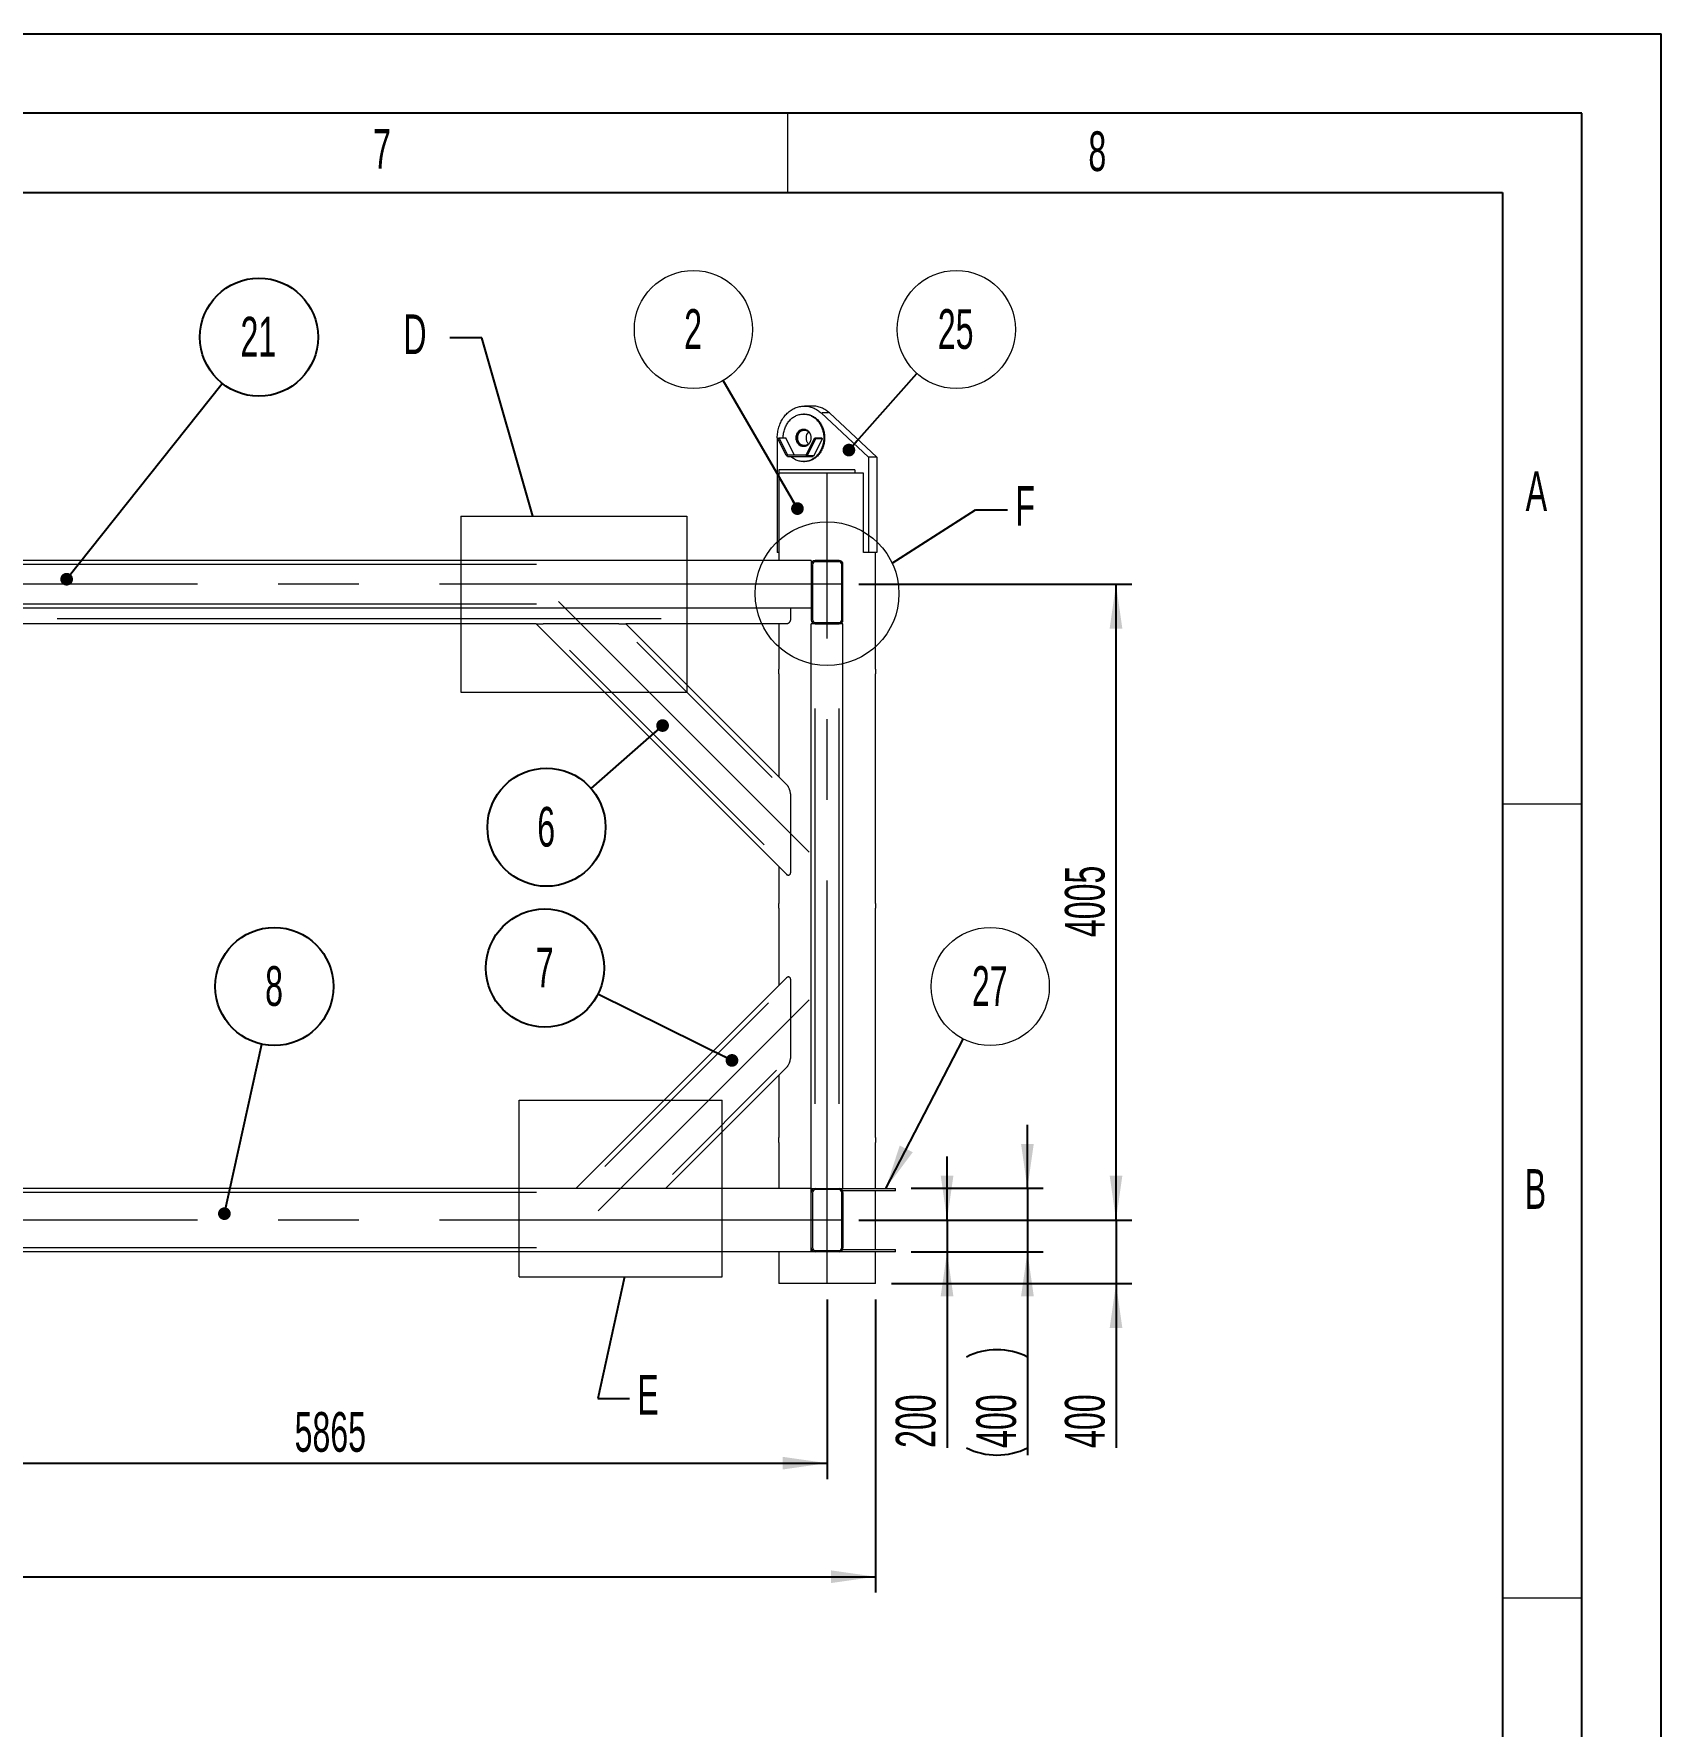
# Paper-space layout 'Sheet2' of a CAD drawing. Header units: millimetres. Extents: x 0 to 420, y 0 to 300.
# Drawn here: x 317.5 to 420, y 190.4 to 297 of the extents above; entities that cross this region are included whole.
import ezdxf

# ---------------------------------------------------------------- set-up
doc = ezdxf.new("R2010")
doc.units = ezdxf.units.MM
doc.linetypes.add('CENTERX2', pattern=[20.32, 12.7, -2.54, 2.54, -2.54])
doc.layers.add('BORDER', color=7, linetype='Continuous')
doc.layers.add('DIMS', color=7, linetype='Continuous')
doc.styles.add('SLDTEXTSTYLE0', font='TXT', dxfattribs={"width": 0.605})
doc.dimstyles.new('SLDDIMSTYLE0', dxfattribs={"dimtxt": 0.18, "dimasz": 0.8, "dimexe": 0, "dimexo": 0.0625, "dimgap": 0, "dimtad": 0, "dimtih": 1, "dimtoh": 1, "dimdec": 0, "dimrnd": 1e-09, "dimzin": 0, "dimdsep": 46, "dimtxsty": 'Standard', "dimblk1": 'DOT', "dimblk2": 'DOT', "dimsah": 1, "dimcen": 0.09, "dimadec": 0, "dimazin": 0, "dimtfac": 0.8, "dimtdec": 0, "dimtofl": 0, "dimtmove": 0, "dimatfit": 3, "dimldrblk": 'DOT', "dimfxl": 1, "dimfrac": 2, "dimtolj": 1, "dimtzin": 0, "dimarcsym": 0})
doc.dimstyles.new('SLDDIMSTYLE1', dxfattribs={"dimtxt": 0.18, "dimasz": 2.8, "dimexe": 0, "dimexo": 0.0625, "dimgap": 0, "dimtad": 0, "dimtih": 1, "dimtoh": 1, "dimdec": 0, "dimrnd": 1e-09, "dimzin": 0, "dimdsep": 46, "dimtxsty": 'Standard', "dimblk1": 'NONE', "dimblk2": 'NONE', "dimsah": 1, "dimcen": 0.09, "dimadec": 0, "dimazin": 0, "dimtfac": 2.8, "dimtdec": 0, "dimtofl": 0, "dimtmove": 0, "dimatfit": 3, "dimldrblk": 'NONE', "dimfxl": 1, "dimfrac": 2, "dimtolj": 1, "dimtzin": 0, "dimarcsym": 0})
doc.dimstyles.new('SLDDIMSTYLE2', dxfattribs={"dimtxt": 2.5, "dimasz": 2.8, "dimexe": 0, "dimexo": 0.0625, "dimtad": 1, "dimdec": 0, "dimlfac": 100, "dimrnd": 1e-09, "dimzin": 12, "dimdsep": 46, "dimtxsty": 'SLDTEXTSTYLE0', "dimsah": 1, "dimcen": 0.09, "dimadec": 0, "dimazin": 3, "dimtfac": 1, "dimtdec": 0, "dimtofl": 0, "dimtmove": 0, "dimatfit": 3, "dimfxl": 1, "dimfrac": 2, "dimtolj": 1, "dimtzin": 12, "dimarcsym": 0})
doc.dimstyles.new('SLDDIMSTYLE3', dxfattribs={"dimtxt": 2.5, "dimasz": 2.8, "dimexe": 0, "dimexo": 0.0625, "dimtad": 1, "dimdec": 0, "dimlfac": 100, "dimrnd": 1e-09, "dimzin": 12, "dimdsep": 46, "dimtxsty": 'SLDTEXTSTYLE0', "dimsah": 1, "dimcen": 0.09, "dimadec": 0, "dimazin": 3, "dimtfac": 1, "dimtdec": 0, "dimtmove": 0, "dimatfit": 0, "dimfxl": 1, "dimfrac": 2, "dimtolj": 1, "dimtzin": 12, "dimarcsym": 0})
doc.dimstyles.new('SLDDIMSTYLE4', dxfattribs={"dimtxt": 0.18, "dimasz": 2.8, "dimexe": 0, "dimexo": 0.0625, "dimgap": 0, "dimtad": 0, "dimtih": 1, "dimtoh": 1, "dimdec": 0, "dimrnd": 1e-09, "dimzin": 0, "dimdsep": 46, "dimtxsty": 'Standard', "dimsah": 1, "dimcen": 0.09, "dimadec": 0, "dimazin": 0, "dimtfac": 2.8, "dimtdec": 0, "dimtofl": 0, "dimtmove": 0, "dimatfit": 3, "dimfxl": 1, "dimfrac": 2, "dimtolj": 1, "dimtzin": 0, "dimarcsym": 0})

# ---------------------------------------------------------------- blocks, each defined once
blk = doc.blocks.new('_D_11')
at = {"layer": 'DIMS', "transparency": 16777216}
for p, q in [((308.82, 221.29), (308.82, 205.98)), ((367.47, 217.29), (367.47, 205.98)), ((308.82, 206.98), (367.47, 206.98))]:
    blk.add_line(p, q, dxfattribs=at)
for points in [[(308.82, 206.98), (311.62, 206.58), (311.62, 207.38)], [(367.47, 206.98), (364.67, 207.38), (364.67, 206.58)]]:
    blk.add_solid(points, dxfattribs=at)
at = {"layer": 'DIMS', "transparency": 16777216, "insert": (333.94, 210.2), "char_height": 2.5, "attachment_point": 1, "style": 'SLDTEXTSTYLE0'}
blk.add_mtext('5865', dxfattribs=at)
blk = doc.blocks.new('_D_12')
at = {"layer": 'DIMS', "transparency": 16777216}
for p, q in [((247.12, 217.29), (247.12, 198.83)), ((370.52, 217.29), (370.52, 198.83)), ((247.12, 199.83), (370.52, 199.83))]:
    blk.add_line(p, q, dxfattribs=at)
for centre, start, end in [((307.54, 201.75), 153.4349, 206.5651), ((309.42, 201.75), 333.4349, 26.5651)]:
    blk.add_arc(centre, 4.29, start, end, dxfattribs=at)
for points in [[(247.12, 199.83), (249.92, 199.43), (249.92, 200.23)], [(370.52, 199.83), (367.72, 200.23), (367.72, 199.43)]]:
    blk.add_solid(points, dxfattribs=at)
at = {"layer": 'DIMS', "transparency": 16777216, "insert": (303.71, 203.05), "char_height": 2.5, "attachment_point": 1, "style": 'SLDTEXTSTYLE0'}
blk.add_mtext('12340', dxfattribs=at)
blk = doc.blocks.new('_D_13')
at = {"layer": 'DIMS', "transparency": 16777216}
for p, q in [((385.67, 222.29), (385.67, 226.29)), ((369.47, 222.29), (386.67, 222.29)), ((385.67, 222.29), (385.67, 218.29)), ((371.52, 218.29), (386.67, 218.29)), ((385.67, 218.29), (385.67, 207.94))]:
    blk.add_line(p, q, dxfattribs=at)
for points in [[(385.67, 222.29), (386.07, 225.09), (385.27, 225.09)], [(385.67, 218.29), (385.27, 215.49), (386.07, 215.49)]]:
    blk.add_solid(points, dxfattribs=at)
at = {"layer": 'DIMS', "transparency": 16777216, "insert": (382.45, 207.94), "char_height": 2.5, "attachment_point": 1, "rotation": 90, "style": 'SLDTEXTSTYLE0'}
blk.add_mtext('400', dxfattribs=at)
blk = doc.blocks.new('_D_14')
at = {"layer": 'DIMS', "transparency": 16777216}
for p, q in [((369.47, 262.34), (386.67, 262.34)), ((385.67, 222.29), (385.67, 262.34)), ((369.47, 222.29), (386.67, 222.29))]:
    blk.add_line(p, q, dxfattribs=at)
for points in [[(385.67, 262.34), (385.27, 259.54), (386.07, 259.54)], [(385.67, 222.29), (386.07, 225.09), (385.27, 225.09)]]:
    blk.add_solid(points, dxfattribs=at)
at = {"layer": 'DIMS', "transparency": 16777216, "insert": (382.45, 240.11), "char_height": 2.5, "attachment_point": 1, "rotation": 90, "style": 'SLDTEXTSTYLE0'}
blk.add_mtext('4005', dxfattribs=at)
blk = doc.blocks.new('_D_17')
at = {"layer": 'DIMS', "transparency": 16777216}
for p, q in [((375.03, 222.29), (375.03, 226.29)), ((369.47, 222.29), (376.03, 222.29)), ((375.03, 222.29), (375.03, 220.29)), ((372.77, 220.29), (376.03, 220.29)), ((375.03, 220.29), (375.03, 207.94))]:
    blk.add_line(p, q, dxfattribs=at)
for points in [[(375.03, 222.29), (375.43, 225.09), (374.63, 225.09)], [(375.03, 220.29), (374.63, 217.49), (375.43, 217.49)]]:
    blk.add_solid(points, dxfattribs=at)
at = {"layer": 'DIMS', "transparency": 16777216, "insert": (371.8, 207.94), "char_height": 2.5, "attachment_point": 1, "rotation": 90, "style": 'SLDTEXTSTYLE0'}
blk.add_mtext('200', dxfattribs=at)
blk = doc.blocks.new('_D_18')
at = {"layer": 'DIMS', "transparency": 16777216}
for p, q in [((380.09, 224.29), (380.09, 228.29)), ((372.77, 224.29), (381.09, 224.29)), ((380.09, 224.29), (380.09, 220.29)), ((372.77, 220.29), (381.09, 220.29)), ((380.09, 220.29), (380.09, 207.49))]:
    blk.add_line(p, q, dxfattribs=at)
for centre, start, end in [((378.17, 209.83), 63.4349, 116.5651), ((378.17, 211.78), 243.4349, 296.5651)]:
    blk.add_arc(centre, 4.29, start, end, dxfattribs=at)
for points in [[(380.09, 224.29), (380.49, 227.09), (379.69, 227.09)], [(380.09, 220.29), (379.69, 217.49), (380.49, 217.49)]]:
    blk.add_solid(points, dxfattribs=at)
at = {"layer": 'DIMS', "transparency": 16777216, "insert": (376.87, 207.94), "char_height": 2.5, "attachment_point": 1, "rotation": 90, "style": 'SLDTEXTSTYLE0'}
blk.add_mtext('400', dxfattribs=at)
blk = doc.blocks.new('SW_NOTE_0_199')
at = {"layer": 'DIMS', "color": 0}
blk.add_circle((-2.8, -2.45), 3.72, dxfattribs=at)
at = {"layer": 'DIMS', "color": 0, "insert": (-2.82, -1.17), "char_height": 2.5, "attachment_point": 2, "style": 'SLDTEXTSTYLE0'}
blk.add_mtext('6', dxfattribs=at)
blk = doc.blocks.new('_Dot')
at = {"color": 0, "linetype": 'ByBlock', "lineweight": -2}
blk.add_line((-0.5, 0), (-1, 0), dxfattribs=at)
at = {"color": 0, "linetype": 'ByBlock', "const_width": 0.5}
blk.add_lwpolyline([(-0.25, 0, 1), (0.25, 0, 1)], format="xyb", close=True, dxfattribs=at)
blk = doc.blocks.new('SW_NOTE_0_200')
at = {"layer": 'DIMS', "color": 0}
blk.add_circle((0.8, 3.64), 3.72, dxfattribs=at)
at = {"layer": 'DIMS', "color": 0, "insert": (0.78, 4.92), "char_height": 2.5, "attachment_point": 2, "style": 'SLDTEXTSTYLE0'}
blk.add_mtext('8', dxfattribs=at)
blk = doc.blocks.new('SW_NOTE_0_201')
at = {"layer": 'DIMS', "color": 0}
blk.add_circle((2.32, 2.92), 3.72, dxfattribs=at)
at = {"layer": 'DIMS', "color": 0, "insert": (2.28, 4.2), "char_height": 2.5, "attachment_point": 2, "style": 'SLDTEXTSTYLE0'}
blk.add_mtext('21', dxfattribs=at)
blk = doc.blocks.new('SW_NOTE_0_203')
at = {"layer": 'DIMS', "color": 0}
blk.add_circle((-3.34, 1.65), 3.72, dxfattribs=at)
at = {"layer": 'DIMS', "color": 0, "insert": (-3.36, 2.93), "char_height": 2.5, "attachment_point": 2, "style": 'SLDTEXTSTYLE0'}
blk.add_mtext('7', dxfattribs=at)
blk = doc.blocks.new('SW_NOTE_0_206')
at = {"color": 0, "linetype": 'Continuous', "lineweight": 0}
blk.add_circle((-1.87, 3.22), 3.72, dxfattribs=at)
at = {"color": 0, "linetype": 'Continuous', "lineweight": 0, "insert": (-1.89, 4.5), "char_height": 2.5, "attachment_point": 2, "style": 'SLDTEXTSTYLE0'}
blk.add_mtext('2', dxfattribs=at)
blk = doc.blocks.new('SW_NOTE_0_207')
at = {"color": 0, "linetype": 'Continuous', "lineweight": 0}
blk.add_circle((1.71, 3.31), 3.72, dxfattribs=at)
at = {"color": 0, "linetype": 'Continuous', "lineweight": 0, "insert": (1.68, 4.59), "char_height": 2.5, "attachment_point": 2, "style": 'SLDTEXTSTYLE0'}
blk.add_mtext('27', dxfattribs=at)
blk = doc.blocks.new('SW_NOTE_0_208')
at = {"color": 0, "linetype": 'Continuous', "lineweight": 0}
blk.add_circle((2.48, 2.78), 3.72, dxfattribs=at)
at = {"color": 0, "linetype": 'Continuous', "lineweight": 0, "insert": (2.44, 4.06), "char_height": 2.5, "attachment_point": 2, "style": 'SLDTEXTSTYLE0'}
blk.add_mtext('25', dxfattribs=at)
blk = doc.blocks.new('_None')

psp = doc.layouts.new('Sheet2')

# ---------------------------------------------------------------- linework, layer by layer
at = {"color": 7, "linetype": 'Continuous', "lineweight": 18}
for p, q in [((366.0419354, 273.0564276), (365.9895175, 273.0564276)), ((366.5661138, 273.5564276), (366.0419354, 273.5564276)), ((370.0870756, 270.336333), (367.101591, 273.1222245)), ((367.5588102, 273.1222245), (367.1685502, 273.1222245)), ((367.6257694, 273.1222245), (370.611254, 270.336333)), ((364.3387185, 271.5564276), (364.3387185, 264.336333)), ((364.3742037, 271.5064276), (364.4479552, 271.5564276)), ((364.9002974, 270.4364276), (364.3742037, 271.5064276)), ((364.9740489, 270.4864276), (364.4479552, 271.5564276)), ((364.4479552, 271.5564276), (364.8672979, 271.5564276)), ((365.3933916, 270.4864276), (364.8672979, 271.5564276)), ((366.1663007, 270.4864276), (366.6923944, 271.5564276)), ((366.2400522, 270.4364276), (366.7661459, 271.5064276)), ((366.6593949, 270.4364276), (367.1854886, 271.5064276)), ((366.6923944, 271.5564276), (366.7661459, 271.5064276)), ((366.6923944, 271.5564276), (367.1117372, 271.5564276)), ((366.7661459, 271.5064276), (367.1854886, 271.5064276)), ((367.1117372, 271.5564276), (367.1854886, 271.5064276)), ((364.9740489, 270.4864276), (364.9002974, 270.4364276)), ((364.9002974, 270.4364276), (364.9740489, 270.4364276)), ((364.9740489, 270.3864276), (364.9740489, 270.4864276)), ((364.9740489, 270.4864276), (366.1663007, 270.4864276)), ((364.9740489, 270.3864276), (366.1663007, 270.3864276)), ((365.9895175, 270.0564276), (366.0419354, 270.0564276)), ((366.2400522, 270.4364276), (366.1663007, 270.4864276)), ((366.1663007, 270.4864276), (366.1663007, 270.3864276)), ((366.1663007, 270.3864276), (366.5856435, 270.3864276)), ((366.2400522, 270.4364276), (366.6593949, 270.4364276)), ((366.5856435, 270.4364276), (366.5856435, 270.3864276)), ((370.0870756, 270.336333), (370.0870756, 264.336333)), ((370.611254, 270.336333), (370.0870756, 270.336333)), ((370.611254, 270.336333), (370.611254, 264.336333)), ((364.4249862, 269.536333), (364.4249862, 269.336333)), ((369.231396, 269.536333), (364.4249862, 269.536333)), ((364.4249862, 269.336333), (364.4249862, 263.836333)), ((369.7751631, 269.336333), (364.4249862, 269.336333)), ((369.231396, 269.336333), (364.4249862, 269.336333)), ((369.231396, 269.536333), (369.231396, 269.336333)), ((369.7751631, 264.336333), (369.7751631, 269.336333)), ((344.401189, 266.6299349), (344.401189, 255.5427268)), ((344.401189, 266.6299349), (358.6444712, 266.6299349)), ((358.6444712, 266.6299349), (358.6444712, 255.5427268)), ((364.4249862, 264.336333), (364.3387185, 264.336333)), ((370.0870756, 264.336333), (369.7751631, 264.336333)), ((370.611254, 264.336333), (370.0870756, 264.336333)), ((370.5249862, 256.9858565), (370.5249862, 264.336333)), ((366.4749862, 263.8363308), (251.1749862, 263.8363308)), ((364.9293822, 263.836333), (252.7205903, 263.836333)), ((349.1799862, 263.5863308), (268.4699862, 263.5863308)), ((366.4749862, 263.8363308), (366.4749862, 263.5863308)), ((366.4749862, 263.586333), (366.4749862, 260.086333)), ((366.4749862, 263.5863308), (366.4749862, 261.0863308)), ((366.5549862, 263.556333), (366.5549862, 260.116333)), ((368.2249862, 263.836333), (366.7249862, 263.836333)), ((368.1949862, 263.756333), (366.7549862, 263.756333)), ((368.3949862, 260.116333), (368.3949862, 263.556333)), ((368.4749862, 260.086333), (368.4749862, 263.586333)), ((349.1799862, 261.0863308), (268.4699862, 261.0863308)), ((366.4749862, 260.8363308), (310.8249862, 260.8363308)), ((357.0201778, 260.156333), (318.9770789, 260.156333)), ((365.1722704, 260.8363308), (365.1722704, 260.156333)), ((349.1465591, 259.836333), (310.8249862, 259.836333)), ((349.1465591, 259.836333), (364.9293822, 244.0535099)), ((349.1465591, 259.836333), (349.5991075, 259.836333)), ((354.350865, 259.836333), (349.5991075, 259.836333)), ((354.350865, 259.836333), (354.8034134, 259.836333)), ((364.9293822, 259.836333), (354.8034134, 259.836333)), ((354.8034134, 259.836333), (364.9293822, 249.7103642)), ((364.4249862, 259.836333), (364.4249862, 256.9858516)), ((366.4749862, 224.286333), (366.4749862, 259.836333)), ((366.7249862, 259.836333), (366.4749862, 259.836333)), ((366.7249862, 259.836333), (368.2249862, 259.836333)), ((366.7549862, 259.916333), (368.1949862, 259.916333)), ((368.4749862, 259.836333), (368.2249862, 259.836333)), ((368.4749862, 224.286333), (368.4749862, 259.836333)), ((351.2508908, 258.1845496), (363.5204871, 245.9149533)), ((355.4986484, 258.6885496), (364.0244871, 250.1627109)), ((364.4249862, 256.6864411), (364.4249862, 250.2147601)), ((370.5249862, 242.2358565), (370.5249862, 256.686333)), ((344.401189, 255.5427268), (358.6444712, 255.5427268)), ((366.7249862, 229.618833), (366.7249862, 254.503833)), ((368.2249862, 229.618833), (368.2249862, 254.503833)), ((365.1722704, 249.0149275), (365.1722704, 244.26317)), ((364.4249862, 244.5579058), (364.4249862, 242.2358516)), ((364.4249862, 241.9364411), (364.4249862, 237.0647601)), ((370.5249862, 227.4858565), (370.5249862, 241.936333)), ((351.6465591, 224.286333), (364.9293822, 237.569156)), ((365.1722704, 237.359496), (365.1722704, 232.6077384)), ((353.4857258, 225.6729513), (363.7856521, 235.9728776)), ((357.3034134, 224.286333), (364.9293822, 231.9123018)), ((357.7334834, 225.1689513), (364.2896521, 231.7251201)), ((364.4249862, 231.4079058), (364.4249862, 227.4858516)), ((348.0853793, 218.7248598), (348.0853793, 229.8478062)), ((348.0853793, 229.8478062), (360.8645932, 229.8478062)), ((360.8645932, 218.7248598), (360.8645932, 229.8478062)), ((364.4249862, 227.1864411), (364.4249862, 224.286333)), ((370.5249862, 224.286333), (370.5249862, 227.186333)), ((349.1799862, 224.036333), (268.4699862, 224.036333)), ((366.4749862, 224.286333), (310.8249862, 224.286333)), ((366.4749862, 224.286333), (366.7249862, 224.286333)), ((366.4749862, 224.036333), (366.4749862, 224.286333)), ((366.4917482, 224.126333), (366.4749862, 224.126333)), ((366.4749862, 220.536333), (366.4749862, 224.036333)), ((366.5549862, 224.006333), (366.5549862, 220.566333)), ((366.7249862, 224.286333), (368.2249862, 224.286333)), ((368.1949862, 224.206333), (366.7549862, 224.206333)), ((368.2249862, 224.286333), (368.4749862, 224.286333)), ((368.3949862, 220.566333), (368.3949862, 224.006333)), ((371.7749862, 224.126333), (368.4582243, 224.126333)), ((368.4749862, 224.286333), (371.7749862, 224.286333)), ((368.4749862, 224.036333), (368.4749862, 220.536333)), ((370.5249862, 220.446333), (370.5249862, 224.126333)), ((371.7749862, 224.126333), (371.7749862, 224.286333)), ((366.4749862, 220.286333), (251.1749862, 220.286333)), ((349.1799862, 220.536333), (268.4699862, 220.536333)), ((364.4249862, 220.286333), (364.4249862, 218.286333)), ((366.4749862, 220.286333), (366.4749862, 220.536333)), ((366.4749862, 220.446333), (366.4917482, 220.446333)), ((366.7249862, 220.286333), (366.4749862, 220.286333)), ((368.2249862, 220.286333), (366.7249862, 220.286333)), ((366.7549862, 220.366333), (368.1949862, 220.366333)), ((371.7749862, 220.286333), (368.2249862, 220.286333)), ((368.4582243, 220.446333), (371.7749862, 220.446333)), ((370.5249862, 218.286333), (370.5249862, 220.286333)), ((371.7749862, 220.286333), (371.7749862, 220.446333)), ((348.0853793, 218.7248598), (360.8645932, 218.7248598)), ((370.5249862, 218.286333), (364.4249862, 218.286333))]:
    psp.add_line(p, q, dxfattribs=at)
at = {"color": 7, "linetype": 'CENTERX2', "lineweight": 18, "ltscale": 2}
for p, q in [((368.4749862, 262.3363308), (249.1749862, 262.3363308)), ((350.5607727, 261.2505465), (366.3435957, 245.4677235))]:
    psp.add_line(p, q, dxfattribs=at)
at = {"color": 7, "linetype": 'Continuous', "lineweight": 18, "flags": 128}
for points in [[(364.3387185, 271.5564276), (364.3402425, 271.6410168), (364.344812, 271.7254546), (364.3524187, 271.8095898), (364.363049, 271.8932721), (364.3766839, 271.9763514), (364.393299, 272.0586793), (364.4128645, 272.1401084), (364.4353455, 272.2204928), (364.4607017, 272.2996888), (364.4888877, 272.3775547), (364.5198531, 272.453951), (364.5535425, 272.5287412), (364.5898955, 272.6017912), (364.6288472, 272.6729704), (364.6703277, 272.7421514), (364.714263, 272.8092104), (364.7605742, 272.8740274), (364.8091787, 272.9364863), (364.8599893, 272.9964755), (364.9129152, 273.0538875), (364.9678616, 273.1086196), (365.0247302, 273.1605738), (365.0834192, 273.2096573), (365.1438237, 273.255782), (365.2058354, 273.2988655), (365.2693434, 273.3388307), (365.3342341, 273.3756061), (365.4003913, 273.4091258), (365.4676966, 273.4393298), (365.5360296, 273.4661642), (365.605268, 273.4895808), (365.6752879, 273.5095378), (365.7459639, 273.5259994), (365.8171696, 273.5389363), (365.8887776, 273.5483251), (365.9606596, 273.5541492), (366.0326871, 273.5563981), (366.1047312, 273.5550678), (366.1766629, 273.5501607), (366.2483534, 273.5416855), (366.3196746, 273.5296575), (366.3904987, 273.5140981), (366.460699, 273.4950351), (366.5301499, 273.4725028), (366.598727, 273.4465414), (366.6663077, 273.4171974), (366.732771, 273.3845233), (366.7979979, 273.3485776), (366.8618718, 273.3094246), (366.9242783, 273.2671344), (366.9851057, 273.2217826), (367.0442452, 273.1734505), (367.101591, 273.1222245)], [(364.7121049, 271.5564276), (364.7135966, 271.6288977), (364.7180683, 271.7011985), (364.7255095, 271.7731612), (364.7359029, 271.8446177), (364.7492241, 271.9154011), (364.7654422, 271.9853461), (364.7845191, 272.0542894), (364.8064103, 272.1220699), (364.8310647, 272.1885293), (364.8584248, 272.2535124), (364.8884266, 272.3168674), (364.921, 272.3784464), (364.956069, 272.4381055), (364.9935516, 272.4957054), (365.0333604, 272.5511116), (365.0754024, 272.6041947), (365.1195792, 272.6548306), (365.1657879, 272.7029012), (365.2139205, 272.7482941), (365.2638644, 272.7909034), (365.3155032, 272.8306295), (365.3687162, 272.8673797), (365.423379, 272.901068), (365.4793642, 272.9316159), (365.5365408, 272.958952), (365.5947753, 272.9830124), (365.6539318, 273.0037409), (365.7138721, 273.0210892), (365.7744561, 273.0350167), (365.8355425, 273.0454909), (365.8969884, 273.0524873), (365.9586505, 273.0559896), (366.0203846, 273.0559896), (366.0820467, 273.0524873), (366.1434926, 273.0454909), (366.204579, 273.0350167), (366.265163, 273.0210892), (366.3251033, 273.0037409), (366.3842598, 272.9830124), (366.4424943, 272.958952), (366.4996709, 272.9316159), (366.555656, 272.901068), (366.6103189, 272.8673797), (366.6635319, 272.8306295), (366.7151707, 272.7909034), (366.7651146, 272.7482941), (366.8132472, 272.7029012), (366.8594558, 272.6548306), (366.9036327, 272.6041947), (366.9456747, 272.5511116), (366.9854835, 272.4957054), (367.0229661, 272.4381055), (367.0580351, 272.3784464), (367.0906085, 272.3168674), (367.1206103, 272.2535124), (367.1479704, 272.1885293), (367.1726248, 272.1220699), (367.194516, 272.0542894), (367.2135929, 271.9853461), (367.2298109, 271.9154011), (367.2431322, 271.8446177), (367.2535256, 271.7731612), (367.2609668, 271.7011985), (367.2654385, 271.6288977), (367.2669302, 271.5564276), (367.2654385, 271.4839575), (367.2609668, 271.4116567), (367.2535256, 271.339694), (367.2431322, 271.2682375), (367.2298109, 271.1974541), (367.2135929, 271.1275091), (367.194516, 271.0585658), (367.1726248, 270.9907854), (367.1479704, 270.924326), (367.1206103, 270.8593429), (367.0906085, 270.7959878), (367.0580351, 270.7344089), (367.0229661, 270.6747497), (366.9854835, 270.6171498), (366.9456747, 270.5617436), (366.9036327, 270.5086606), (366.8594558, 270.4580246), (366.8132472, 270.409954), (366.7651146, 270.3645611), (366.7151707, 270.3219518), (366.6635319, 270.2822257), (366.6103189, 270.2454756), (366.555656, 270.2117872), (366.4996709, 270.1812393), (366.4424943, 270.1539033), (366.3842598, 270.1298428), (366.3251033, 270.1091143), (366.265163, 270.091766), (366.204579, 270.0778385), (366.1434926, 270.0673643), (366.0820467, 270.0603679), (366.0203846, 270.0568656), (365.9586505, 270.0568656), (365.8969884, 270.0603679), (365.8355425, 270.0673643), (365.7744561, 270.0778385), (365.7138721, 270.091766), (365.6539318, 270.1091143), (365.5947753, 270.1298428), (365.5365408, 270.1539033), (365.4793642, 270.1812393), (365.423379, 270.2117872), (365.3687162, 270.2454756), (365.3155032, 270.2822257), (365.2638644, 270.3219518), (365.2139205, 270.3645611), (365.1901389, 270.3864276)], [(366.0419354, 273.0564276), (366.0728025, 273.0559896), (366.1344645, 273.0524873), (366.1959105, 273.0454909), (366.2569968, 273.0350167), (366.3175809, 273.0210892), (366.3775211, 273.0037409), (366.4366776, 272.9830124), (366.4949122, 272.958952), (366.5520888, 272.9316159), (366.6080739, 272.901068), (366.6627368, 272.8673797), (366.7159497, 272.8306295), (366.7675885, 272.7909034), (366.8175325, 272.7482941), (366.865665, 272.7029012), (366.9118737, 272.6548306), (366.9560506, 272.6041947), (366.9980925, 272.5511116), (367.0379013, 272.4957054), (367.075384, 272.4381055), (367.110453, 272.3784464), (367.1430264, 272.3168674), (367.1730281, 272.2535124), (367.2003882, 272.1885293), (367.2250426, 272.1220699), (367.2469339, 272.0542894), (367.2660108, 271.9853461), (367.2822288, 271.9154011), (367.29555, 271.8446177), (367.3059434, 271.7731612), (367.3133846, 271.7011985), (367.3178563, 271.6288977), (367.3193481, 271.5564276), (367.3178563, 271.4839575), (367.3133846, 271.4116567), (367.3059434, 271.339694), (367.29555, 271.2682375), (367.2822288, 271.1974541), (367.2660108, 271.1275091), (367.2469339, 271.0585658), (367.2250426, 270.9907854), (367.2003882, 270.924326), (367.1730281, 270.8593429), (367.1430264, 270.7959878), (367.110453, 270.7344089), (367.075384, 270.6747497), (367.0379013, 270.6171498), (366.9980925, 270.5617436), (366.9560506, 270.5086606), (366.9118737, 270.4580246), (366.865665, 270.409954), (366.8175325, 270.3645611), (366.7675885, 270.3219518), (366.7159497, 270.2822257), (366.6627368, 270.2454756), (366.6080739, 270.2117872), (366.5520888, 270.1812393), (366.4949122, 270.1539033), (366.4366776, 270.1298428), (366.3775211, 270.1091143), (366.3175809, 270.091766), (366.2569968, 270.0778385), (366.1959105, 270.0673643), (366.1344645, 270.0603679), (366.0728025, 270.0568656), (366.0419354, 270.0564276)], [(367.6257694, 273.1222245), (367.5684237, 273.1734505), (367.5092842, 273.2217826), (367.4484568, 273.2671344), (367.3860503, 273.3094246), (367.3221764, 273.3485776), (367.2569494, 273.3845233), (367.1904861, 273.4171974), (367.1229054, 273.4465414), (367.0543283, 273.4725028), (366.9848774, 273.4950351), (366.9146771, 273.5140981), (366.843853, 273.5296575), (366.7725319, 273.5416855), (366.7008413, 273.5501607), (366.6289096, 273.5550678), (366.5661138, 273.5564276)], [(365.5211329, 271.5564276), (365.5226517, 271.6006842), (365.5271983, 271.6446538), (365.5347433, 271.6880512), (365.5452376, 271.730595), (365.5586133, 271.7720093), (365.5747835, 271.8120254), (365.5936435, 271.8503838), (365.6150708, 271.8868359), (365.6389266, 271.9211451), (365.6650561, 271.953089), (365.6932898, 271.9824603), (365.7234447, 272.0090687), (365.7553252, 272.0327416), (365.7887245, 272.0533254), (365.8234261, 272.0706866), (365.8592048, 272.0847126), (365.8958286, 272.0953125), (365.93306, 272.1024175), (365.9706576, 272.1059816), (366.0083775, 272.1059816), (366.0459751, 272.1024175), (366.0832065, 272.0953125), (366.1198303, 272.0847126), (366.155609, 272.0706866), (366.1903106, 272.0533254), (366.2237099, 272.0327416), (366.2555904, 272.0090687), (366.2857453, 271.9824603), (366.313979, 271.953089), (366.3401085, 271.9211451), (366.3639643, 271.8868359), (366.3853916, 271.8503838), (366.4042516, 271.8120254), (366.4204218, 271.7720093), (366.4337975, 271.730595), (366.4442918, 271.6880512), (366.4518367, 271.6446538), (366.4563834, 271.6006842), (366.4579022, 271.5564276), (366.4563834, 271.512171), (366.4518367, 271.4682014), (366.4442918, 271.424804), (366.4337975, 271.3822602), (366.4204218, 271.340846), (366.4042516, 271.3008299), (366.3853916, 271.2624714), (366.3639643, 271.2260194), (366.3401085, 271.1917102), (366.313979, 271.1597663), (366.2857453, 271.1303949), (366.2555904, 271.1037865), (366.2237099, 271.0801136), (366.1903106, 271.0595299), (366.155609, 271.0421687), (366.1198303, 271.0281427), (366.0832065, 271.0175428), (366.0459751, 271.0104377), (366.0083775, 271.0068737), (365.9706576, 271.0068737), (365.93306, 271.0104377), (365.8958286, 271.0175428), (365.8592048, 271.0281427), (365.8234261, 271.0421687), (365.7887245, 271.0595299), (365.7553252, 271.0801136), (365.7234447, 271.1037865), (365.6932898, 271.1303949), (365.6650561, 271.1597663), (365.6389266, 271.1917102), (365.6150708, 271.2260194), (365.5936435, 271.2624714), (365.5747835, 271.3008299), (365.5586133, 271.340846), (365.5452376, 271.3822602), (365.5347433, 271.424804), (365.5271983, 271.4682014), (365.5226517, 271.512171), (365.5211329, 271.5564276)], [(365.5735507, 271.5564276), (365.5750696, 271.6006842), (365.5796162, 271.6446538), (365.5871611, 271.6880512), (365.5976555, 271.730595), (365.6110311, 271.7720093), (365.6272014, 271.8120254), (365.6460613, 271.8503838), (365.6674887, 271.8868359), (365.6913444, 271.9211451), (365.7174739, 271.953089), (365.7457077, 271.9824603), (365.7758626, 272.0090687), (365.8077431, 272.0327416), (365.8411424, 272.0533254), (365.8758439, 272.0706866), (365.9116226, 272.0847126), (365.9482464, 272.0953125), (365.9854779, 272.1024175), (366.0157265, 272.1055659)], [(365.6246472, 271.5564276), (365.6261505, 271.5979825), (365.6306496, 271.639238), (365.6381119, 271.6798969), (365.6484838, 271.7196661), (365.6616905, 271.7582592), (365.6776369, 271.7953981), (365.6962081, 271.8308153), (365.7172703, 271.8642554), (365.7406717, 271.8954777), (365.7662437, 271.924257), (365.793802, 271.9503862), (365.8231482, 271.9736769), (365.8540707, 271.9939613), (365.8863468, 272.0110932), (365.9197439, 272.0249493), (365.9540214, 272.0354297), (365.9889324, 272.0424588), (366.0242252, 272.0459861), (366.0596456, 272.0459861), (366.0949384, 272.0424588), (366.1298493, 272.0354297), (366.1641269, 272.0249493), (366.197524, 272.0110932), (366.2298001, 271.9939613), (366.2607226, 271.9736769), (366.2900688, 271.9503862), (366.3176271, 271.924257), (366.3431991, 271.8954777), (366.3666005, 271.8642554), (366.3876626, 271.8308153), (366.4062338, 271.7953981), (366.4221802, 271.7582592), (366.435387, 271.7196661), (366.4434049, 271.6900631)], [(366.0157265, 271.0072893), (365.9854779, 271.0104377), (365.9482464, 271.0175428), (365.9116226, 271.0281427), (365.8758439, 271.0421687), (365.8411424, 271.0595299), (365.8077431, 271.0801136), (365.7758626, 271.1037865), (365.7457077, 271.1303949), (365.7174739, 271.1597663), (365.6913444, 271.1917102), (365.6674887, 271.2260194), (365.6460613, 271.2624714), (365.6272014, 271.3008299), (365.6110311, 271.340846), (365.5976555, 271.3822602), (365.5871611, 271.424804), (365.5796162, 271.4682014), (365.5750696, 271.512171), (365.5735507, 271.5564276)], [(366.4464396, 271.4360702), (366.4457589, 271.4329584), (366.435387, 271.3931891), (366.4221802, 271.354596), (366.4062338, 271.3174571), (366.3876626, 271.28204), (366.3666005, 271.2485998), (366.3431991, 271.2173776), (366.3176271, 271.1885982), (366.2900688, 271.162469), (366.2607226, 271.1391783), (366.2298001, 271.1188939), (366.197524, 271.101762), (366.1641269, 271.0879059), (366.1298493, 271.0774256), (366.0949384, 271.0703964), (366.0596456, 271.0668691), (366.0242252, 271.0668691), (365.9889324, 271.0703964), (365.9540214, 271.0774256), (365.9197439, 271.0879059), (365.8863468, 271.101762), (365.8540707, 271.1188939), (365.8231482, 271.1391783), (365.793802, 271.162469), (365.7662437, 271.1885982), (365.7406717, 271.2173776), (365.7172703, 271.2485998), (365.6962081, 271.28204), (365.6776369, 271.3174571), (365.6616905, 271.354596), (365.6484838, 271.3931891), (365.6381119, 271.4329584), (365.6306496, 271.4736172), (365.6261505, 271.5148727), (365.6246472, 271.5564276)], [(366.1488257, 271.5564276), (366.150329, 271.5148727), (366.154828, 271.4736172), (366.1622903, 271.4329584), (366.1726622, 271.3931891), (366.185869, 271.354596), (366.2018154, 271.3174571), (366.2203866, 271.28204), (366.2414487, 271.2485998), (366.2648501, 271.2173776), (366.2904221, 271.1885982), (366.3040246, 271.1751337)]]:
    psp.add_lwpolyline(points, dxfattribs=at)
at = {"color": 7, "linetype": 'Continuous', "lineweight": 18}
psp.add_circle((367.4749862, 261.742446), 4.5268009, dxfattribs=at)
for centre, radius, start, end in [((366.6754391, 271.5643115), 0.5266724, 134.846485561, 180.857702292), ((366.7932286, 271.5564276), 0.643094, 169.625541974, 190.374463568), ((366.7249862, 263.586333), 0.25, 90, 180), ((366.7549862, 263.556333), 0.2, 90, 180), ((368.1949862, 263.556333), 0.2, 360, 90), ((368.2249862, 263.586333), 0.25, 0, 90), ((366.7249862, 260.086333), 0.25, 180, 270), ((366.7549862, 260.116333), 0.2, 180, 270), ((368.1949862, 260.116333), 0.2, 270, 0), ((368.2249862, 260.086333), 0.25, 270, 0), ((366.7249862, 224.036333), 0.25, 90, 180), ((366.7549862, 224.006333), 0.2, 90, 180), ((368.1949862, 224.006333), 0.2, 0, 90), ((368.2249862, 224.036333), 0.25, 0, 90), ((366.7249862, 220.536333), 0.25, 180, 270), ((366.7549862, 220.566333), 0.2, 180, 270), ((368.1949862, 220.566333), 0.2, 270, 0), ((368.2249862, 220.536333), 0.25, 270, 0)]:
    psp.add_arc(centre, radius, start, end, dxfattribs=at)
for points, knots in [([(365.1722704, 260.156333), (365.1722704, 260.1445862), (365.1717099, 260.1328238), (365.1700103, 260.1151558), (365.1692999, 260.1092728), (365.1676219, 260.0976909), (365.1666521, 260.0919677), (365.1633683, 260.0749935), (365.1606808, 260.0639371), (365.1559532, 260.047721), (365.1542579, 260.0423683), (365.1506539, 260.0318236), (365.1487557, 260.026661), (365.1427936, 260.011483), (365.1384627, 260.001776), (365.1314935, 259.9877788), (365.1290914, 259.9832072), (365.1241365, 259.9742464), (365.1215787, 259.969849), (365.108486, 259.9484018), (365.0972017, 259.9331713), (365.079369, 259.9127319), (365.0732712, 259.9063251), (365.0639151, 259.8973012), (365.0607614, 259.8943912), (365.0543863, 259.8887655), (365.051169, 259.8860539), (365.0350504, 259.8730805), (365.0219584, 259.8644662), (365.0021083, 259.8540175), (364.9954555, 259.85095), (364.985427, 259.8469778), (364.9820697, 259.8457567), (364.9753715, 259.8435383), (364.9720343, 259.8425416), (364.955408, 259.8381134), (364.9422981, 259.836333), (364.9293822, 259.836333)], [0, 0, 0, 0, 0.0625, 0.0625, 0.09375, 0.09375, 0.125, 0.125, 0.1875, 0.1875, 0.21875, 0.21875, 0.25, 0.25, 0.3125, 0.3125, 0.34375, 0.34375, 0.375, 0.375, 0.5, 0.5, 0.5625, 0.5625, 0.59375, 0.59375, 0.625, 0.625, 0.75, 0.75, 0.8125, 0.8125, 0.84375, 0.84375, 0.875, 0.875, 1, 1, 1, 1]), ([(364.428677, 256.836333), (364.4286572, 256.8446405), (364.4286169, 256.8614966), (364.4283017, 256.8859587), (364.4278327, 256.9092286), (364.4272514, 256.9302336), (364.4266185, 256.9487655), (364.4260154, 256.9639404), (364.4254956, 256.9756994), (364.4251449, 256.9831069), (364.4249769, 256.9865245), (364.4250032, 256.9859866), (364.4250098, 256.9858516)], [0, 0, 0, 0, 0.1057603095, 0.2145899424, 0.3203496033, 0.4291718958, 0.5350116369, 0.6439174797, 0.7498067845, 0.8587716472, 0.9645733675, 1, 1, 1, 1]), ([(370.5249629, 256.9858565), (370.5249691, 256.9859831), (370.5249931, 256.9864722), (370.5248192, 256.9829349), (370.5244582, 256.9752911), (370.5239394, 256.9635225), (370.5233295, 256.9480999), (370.5227021, 256.9296331), (370.5221191, 256.9083372), (370.5216556, 256.8851913), (370.5213564, 256.8604421), (370.5212603, 256.8352458), (370.5213763, 256.8098603), (370.521689, 256.7854611), (370.5221684, 256.7622906), (370.5227529, 256.7414094), (370.523386, 256.7230413), (370.5239878, 256.7080051), (370.5244944, 256.6965794), (370.5248957, 256.6881518), (370.5249539, 256.6869817), (370.5249862, 256.686333)], [0, 0, 0, 0, 0.01901911161, 0.07343923142, 0.12630030382, 0.18069193989, 0.23359727231, 0.28803422098, 0.34098300351, 0.39546855335, 0.44839211551, 0.50285366524, 0.55572259559, 0.61012487556, 0.6629950753, 0.71739538693, 0.77032071733, 0.82477935559, 0.87772769328, 0.93221399215, 1, 1, 1, 1]), ([(364.4249915, 256.6864411), (364.4249898, 256.6864053), (364.4249554, 256.6857016), (364.425082, 256.688273), (364.4253754, 256.6943857), (364.4258594, 256.705086), (364.4264423, 256.7192638), (364.4270757, 256.7369445), (364.4276777, 256.757273), (364.4281846, 256.7800514), (364.4285863, 256.806449), (364.4286447, 256.8256746), (364.428677, 256.836333)], [0, 0, 0, 0, 0.0056678277, 0.1114100458, 0.2202190884, 0.3259638346, 0.4347689485, 0.540623663, 0.6495451019, 0.7554459927, 0.8644229272, 1, 1, 1, 1]), ([(364.9293822, 249.7103642), (364.9378709, 249.7018754), (364.9461047, 249.6925566), (364.9621727, 249.672613), (364.9700058, 249.6619851), (364.9853314, 249.6396286), (364.9928233, 249.6278986), (365.0038302, 249.6095748), (365.0074544, 249.6033547), (365.0145834, 249.590765), (365.0180936, 249.5843865), (365.0353881, 249.5521029), (365.0484126, 249.52504), (365.0730063, 249.4688332), (365.084573, 249.4396848), (365.1007886, 249.3944575), (365.1060068, 249.379118), (365.1160219, 249.3479658), (365.1207854, 249.3322588), (365.1343142, 249.2847409), (365.1423284, 249.2525386), (365.1559835, 249.1869602), (365.1616355, 249.1535892), (365.1677353, 249.1023973), (365.1693682, 249.0851421), (365.1710725, 249.058907), (365.1715144, 249.0501124), (365.1721128, 249.0325352), (365.1722704, 249.0237368), (365.1722704, 249.0149275)], [0, 0, 0, 0, 0.0625, 0.0625, 0.125, 0.125, 0.1875, 0.1875, 0.21875, 0.21875, 0.25, 0.25, 0.375, 0.375, 0.5, 0.5, 0.5625, 0.5625, 0.625, 0.625, 0.75, 0.75, 0.875, 0.875, 0.9375, 0.9375, 0.96875, 0.96875, 1, 1, 1, 1]), ([(365.1722704, 244.26317), (365.1722704, 244.2389699), (365.1710992, 244.2150101), (365.1669929, 244.1795553), (365.1652292, 244.1678186), (365.1607385, 244.1445459), (365.1580456, 244.1332002), (365.1516678, 244.1112781), (365.147981, 244.1006852), (365.1415751, 244.0854546), (365.1392904, 244.0804879), (365.1345011, 244.0709826), (365.1319867, 244.0664193), (365.1240789, 244.0533136), (365.1183105, 244.0453392), (365.105799, 244.0311328), (365.0992451, 244.0251095), (365.0890229, 244.0175728), (365.08555, 244.0153111), (365.07848, 244.0112771), (365.0748685, 244.0095003), (365.0640341, 244.0049603), (365.056772, 244.0029515), (365.0458452, 244.001254), (365.0421971, 244.0009086), (365.0348927, 244.000635), (365.0312578, 244.0007083), (365.0204737, 244.0014986), (365.0134133, 244.0027813), (364.9995222, 244.006625), (364.9926918, 244.0091875), (364.9792422, 244.0154475), (364.9726098, 244.0191583), (364.9532847, 244.0316568), (364.9410626, 244.0418295), (364.9293822, 244.0535099)], [0, 0, 0, 0, 0.125, 0.125, 0.1875, 0.1875, 0.25, 0.25, 0.3125, 0.3125, 0.34375, 0.34375, 0.375, 0.375, 0.4375, 0.4375, 0.5, 0.5, 0.53125, 0.53125, 0.5625, 0.5625, 0.625, 0.625, 0.65625, 0.65625, 0.6875, 0.6875, 0.75, 0.75, 0.8125, 0.8125, 0.875, 0.875, 1, 1, 1, 1]), ([(364.4249915, 241.9364411), (364.4249898, 241.9364053), (364.4249554, 241.9357016), (364.425082, 241.938273), (364.4253754, 241.9443857), (364.4258594, 241.955086), (364.4264423, 241.9692638), (364.4270757, 241.9869445), (364.4276777, 242.007273), (364.4281846, 242.0300514), (364.4285863, 242.056449), (364.4286447, 242.0756746), (364.428677, 242.086333)], [0, 0, 0, 0, 0.0056678277, 0.1114100458, 0.2202190884, 0.3259638346, 0.4347689485, 0.540623663, 0.6495451019, 0.7554459927, 0.8644229272, 1, 1, 1, 1]), ([(364.428677, 242.086333), (364.4286572, 242.0946405), (364.4286169, 242.1114966), (364.4283017, 242.1359587), (364.4278327, 242.1592286), (364.4272514, 242.1802336), (364.4266185, 242.1987655), (364.4260154, 242.2139404), (364.4254956, 242.2256994), (364.4251449, 242.2331069), (364.4249769, 242.2365245), (364.4250032, 242.2359866), (364.4250098, 242.2358516)], [0, 0, 0, 0, 0.1057603095, 0.2145899424, 0.3203496033, 0.4291718958, 0.5350116369, 0.6439174797, 0.7498067845, 0.8587716472, 0.9645733675, 1, 1, 1, 1]), ([(370.5249629, 242.2358565), (370.5249691, 242.2359831), (370.5249931, 242.2364722), (370.5248192, 242.2329349), (370.5244582, 242.2252911), (370.5239394, 242.2135225), (370.5233295, 242.1980999), (370.5227021, 242.1796331), (370.5221191, 242.1583372), (370.5216556, 242.1351913), (370.5213564, 242.1104421), (370.5212603, 242.0852458), (370.5213763, 242.0598603), (370.521689, 242.0354611), (370.5221684, 242.0122906), (370.5227529, 241.9914094), (370.523386, 241.9730413), (370.5239878, 241.9580051), (370.5244944, 241.9465794), (370.5248957, 241.9381518), (370.5249539, 241.9369817), (370.5249862, 241.936333)], [0, 0, 0, 0, 0.0190191116, 0.0734392314, 0.1263003038, 0.1806919399, 0.2335972723, 0.288034221, 0.3409830035, 0.3954685533, 0.4483921155, 0.5028536652, 0.5557225956, 0.6101248756, 0.6629950753, 0.7173953869, 0.7703207173, 0.8247793556, 0.8777276933, 0.9322139922, 1, 1, 1, 1]), ([(364.9293822, 237.569156), (364.9322831, 237.572057), (364.935228, 237.5748739), (364.9412111, 237.5803291), (364.9442518, 237.582969), (364.9534547, 237.5905479), (364.9597179, 237.595167), (364.9789264, 237.6075984), (364.9922823, 237.6140224), (365.0133871, 237.619885), (365.0204953, 237.6211687), (365.034825, 237.6222192), (365.0420523, 237.6219893), (365.0529888, 237.6203079), (365.0566645, 237.6195195), (365.0639774, 237.6174665), (365.0676019, 237.6162075), (365.0783708, 237.6117043), (365.0854114, 237.6077381), (365.0957163, 237.6001667), (365.0991247, 237.5973543), (365.1057103, 237.5912775), (365.1088994, 237.5880074), (365.1181553, 237.5775134), (365.1239113, 237.5696077), (365.1319052, 237.5563925), (365.134462, 237.551757), (365.1392633, 237.5422358), (365.1415224, 237.5373276), (365.1457743, 237.5272361), (365.1477671, 237.5220528), (365.1514997, 237.5114275), (365.153244, 237.50597), (365.1580833, 237.4893359), (365.160758, 237.4780158), (365.1652003, 237.4550007), (365.1669667, 237.4433051), (365.1690317, 237.4255222), (365.1696222, 237.4195544), (365.17062, 237.4075439), (365.1710261, 237.4015092), (365.1719802, 237.3834691), (365.1722704, 237.3714707), (365.1722704, 237.359496)], [0, 0, 0, 0, 0.03125, 0.03125, 0.0625, 0.0625, 0.125, 0.125, 0.25, 0.25, 0.3125, 0.3125, 0.375, 0.375, 0.40625, 0.40625, 0.4375, 0.4375, 0.5, 0.5, 0.53125, 0.53125, 0.5625, 0.5625, 0.625, 0.625, 0.65625, 0.65625, 0.6875, 0.6875, 0.71875, 0.71875, 0.75, 0.75, 0.8125, 0.8125, 0.875, 0.875, 0.90625, 0.90625, 0.9375, 0.9375, 1, 1, 1, 1]), ([(365.1722704, 232.6077384), (365.1722704, 232.5903472), (365.1716594, 232.5730059), (365.1694387, 232.5384051), (365.1678275, 232.5211458), (365.1647671, 232.4953101), (365.1636393, 232.4867113), (365.1612013, 232.469655), (365.1598893, 232.4611811), (365.1556968, 232.4359098), (365.1525612, 232.4192625), (365.1422677, 232.3698524), (365.1342323, 232.3376159), (365.1207191, 232.2901853), (365.1159686, 232.2745307), (365.1084914, 232.2512781), (365.1059402, 232.2435655), (365.100722, 232.2282171), (365.0980537, 232.2205785), (365.0844947, 232.1827708), (365.0729073, 232.1535928), (365.0483239, 232.0974371), (365.0353296, 232.0704555), (365.0146821, 232.0319103), (365.0076053, 232.0193857), (364.9966637, 232.0011557), (364.992962, 231.9951721), (364.9854406, 231.9834079), (364.9816252, 231.9776347), (364.970075, 231.9607743), (364.9622122, 231.9501035), (364.9501327, 231.935108), (364.9460584, 231.9302787), (364.9378035, 231.920996), (364.9336325, 231.9165521), (364.9293822, 231.9123018)], [0, 0, 0, 0, 0.0625, 0.0625, 0.125, 0.125, 0.15625, 0.15625, 0.1875, 0.1875, 0.25, 0.25, 0.375, 0.375, 0.4375, 0.4375, 0.46875, 0.46875, 0.5, 0.5, 0.625, 0.625, 0.75, 0.75, 0.8125, 0.8125, 0.84375, 0.84375, 0.875, 0.875, 0.9375, 0.9375, 0.96875, 0.96875, 1, 1, 1, 1]), ([(364.4249915, 227.1864411), (364.4249898, 227.1864053), (364.4249554, 227.1857016), (364.425082, 227.188273), (364.4253754, 227.1943857), (364.4258594, 227.205086), (364.4264423, 227.2192638), (364.4270757, 227.2369445), (364.4276777, 227.257273), (364.4281846, 227.2800514), (364.4285863, 227.306449), (364.4286447, 227.3256746), (364.428677, 227.336333)], [0, 0, 0, 0, 0.0056678277, 0.1114100458, 0.2202190884, 0.3259638346, 0.4347689485, 0.540623663, 0.6495451019, 0.7554459927, 0.8644229272, 1, 1, 1, 1]), ([(364.428677, 227.336333), (364.4286572, 227.3446405), (364.4286169, 227.3614966), (364.4283017, 227.3859587), (364.4278327, 227.4092286), (364.4272514, 227.4302336), (364.4266185, 227.4487655), (364.4260154, 227.4639404), (364.4254956, 227.4756994), (364.4251449, 227.4831069), (364.4249769, 227.4865245), (364.4250032, 227.4859866), (364.4250098, 227.4858516)], [0, 0, 0, 0, 0.10576030954, 0.21458994236, 0.32034960327, 0.42917189579, 0.53501163694, 0.64391747972, 0.74980678447, 0.8587716472, 0.96457336754, 1, 1, 1, 1]), ([(370.5249629, 227.4858565), (370.5249691, 227.4859831), (370.5249931, 227.4864722), (370.5248192, 227.4829349), (370.5244582, 227.4752911), (370.5239394, 227.4635225), (370.5233295, 227.4480999), (370.5227021, 227.4296331), (370.5221191, 227.4083372), (370.5216556, 227.3851913), (370.5213564, 227.3604421), (370.5212603, 227.3352458), (370.5213763, 227.3098603), (370.521689, 227.2854611), (370.5221684, 227.2622906), (370.5227529, 227.2414094), (370.523386, 227.2230413), (370.5239878, 227.2080051), (370.5244944, 227.1965794), (370.5248957, 227.1881518), (370.5249539, 227.1869817), (370.5249862, 227.186333)], [0, 0, 0, 0, 0.0190191116, 0.0734392314, 0.1263003038, 0.1806919399, 0.2335972723, 0.288034221, 0.3409830035, 0.3954685533, 0.4483921155, 0.5028536652, 0.5557225956, 0.6101248756, 0.6629950753, 0.7173953869, 0.7703207173, 0.8247793556, 0.8777276933, 0.9322139922, 1, 1, 1, 1])]:
    psp.add_open_spline(points, degree=3, knots=knots, dxfattribs=at)
at = {"layer": 'BORDER'}
for p, q in [((0, 297), (420, 297)), ((420, 0), (420, 297)), ((415, 292), (15, 292)), ((415, 5), (415, 292))]:
    psp.add_line(p, q, dxfattribs=at)
at = {"layer": 'BORDER', "lineweight": 18}
psp.add_line((365, 287), (365, 292), dxfattribs=at)
at = {"layer": 'BORDER', "lineweight": 25}
for p, q in [((20, 287), (410, 287)), ((410, 287), (410, 10))]:
    psp.add_line(p, q, dxfattribs=at)
at = {"layer": 'BORDER', "color": 7, "linetype": 'Continuous', "lineweight": 18}
for p, q in [((410, 248.5), (415, 248.5)), ((410, 198.5), (415, 198.5))]:
    psp.add_line(p, q, dxfattribs=at)
at = {"layer": 'DIMS', "linetype": 'CENTERX2', "lineweight": 18, "ltscale": 2}
for p, q in [((367.4749862, 218.286333), (367.4749862, 269.326333)), ((353.0607727, 222.8721194), (366.3435957, 236.1549425)), ((368.4749862, 222.286333), (249.1749862, 222.286333))]:
    psp.add_line(p, q, dxfattribs=at)

# ---------------------------------------------------------------- block references
at = {"color": 7, "linetype": 'Continuous', "lineweight": 0}
for name, p in [('SW_NOTE_0_206', (360.9255445, 275.1605187)), ('SW_NOTE_0_208', (373.1324523, 275.5994981)), ('SW_NOTE_0_207', (376.0387948, 233.6910723))]:
    psp.add_blockref(name, p, dxfattribs=at)
at = {"layer": 'DIMS'}
for name, p in [('SW_NOTE_0_201', (329.3778183, 274.9782874)), ('SW_NOTE_0_199', (352.6047856, 249.4816684)), ('SW_NOTE_0_203', (353.045805, 236.5161719)), ('SW_NOTE_0_200', (331.8669586, 233.3613592))]:
    psp.add_blockref(name, p, dxfattribs=at)

# ---------------------------------------------------------------- texts
at = {"color": 7, "linetype": 'Continuous', "lineweight": 18, "char_height": 2.5, "attachment_point": 1, "style": 'SLDTEXTSTYLE0'}
for s, insert in [('D', (340.7902848, 279.3322413)), ('F', (379.3282705, 268.5145611)), ('E', (355.529374, 212.5330661))]:
    psp.add_mtext(s, dxfattribs=dict(at, insert=insert))
at = {"layer": 'BORDER', "char_height": 2.5, "attachment_point": 1, "style": 'SLDTEXTSTYLE0'}
for s, insert in [('7', (338.8779067, 291.002133)), ('8', (383.929779, 290.8579157)), ('A', (411.4686359, 269.4567637)), ('B', (411.4080327, 225.4987969))]:
    psp.add_mtext(s, dxfattribs=dict(at, insert=insert))

# ---------------------------------------------------------------- dimensions: what is measured, and where the dimension line sits
at = {"layer": 'DIMS'}
for base, p2, dimstyle, picture, middle in [((385.6703554, 262.3363308), (368.4749862, 262.3363308), 'SLDDIMSTYLE2', '_D_14', (385.6703554, 243.9336972)), ((385.6703554, 218.286333), (370.5249862, 218.286333), 'SLDDIMSTYLE3', '_D_13', (385.6703554, 210.8067057)), ((375.0256563, 220.286333), (371.7749862, 220.286333), 'SLDDIMSTYLE3', '_D_17', (375.0256563, 210.8067057))]:
    dim = psp.add_linear_dim(base=base, p1=(368.4749862, 222.286333), p2=p2, angle=90, dimstyle=dimstyle, dxfattribs=at)
    dim.commit()
    dim.dimension.update_dxf_attribs({"geometry": picture, "text_midpoint": middle, "dimtype": 160})
for base, p1, p2, angle, dimstyle, picture, middle in [((380.0886511, 220.286333), (371.7749862, 224.286333), (371.7749862, 220.286333), 90, 'SLDDIMSTYLE3', '_D_18', (380.0886511, 210.8067057)), ((370.5249862, 199.8287085), (247.1249862, 218.286333), (370.5249862, 218.286333), 0, 'SLDDIMSTYLE2', '_D_12', (308.481193, 199.8287085))]:
    dim = psp.add_linear_dim(base=base, p1=p1, p2=p2, angle=angle, text='(<>)', dimstyle=dimstyle, dxfattribs=at)
    dim.commit()
    dim.dimension.update_dxf_attribs({"geometry": picture, "text_midpoint": middle, "dimtype": 160})
dim = psp.add_linear_dim(base=(367.4749862, 206.9775239), p1=(308.8249862, 222.286333), p2=(367.4749862, 218.286333), dimstyle='SLDDIMSTYLE2', dxfattribs=at)
dim.commit()
dim.dimension.update_dxf_attribs({"geometry": '_D_11', "text_midpoint": (337.7574685, 206.9775239), "dimtype": 160})

# ---------------------------------------------------------------- leaders
at = {"color": 7, "linetype": 'Continuous', "lineweight": 18, "has_arrowhead": 0}
for points in [[(348.943111, 266.6299349), (345.7242628, 277.8448103), (343.7242628, 277.8448103)], [(371.5789671, 263.6527516), (376.8282705, 267.0271301), (378.8282705, 267.0271301)], [(354.707845, 218.7248598), (353.029374, 211.0456351), (355.029374, 211.0456351)]]:
    psp.add_leader(points, dimstyle='SLDDIMSTYLE1', dxfattribs=at)
at = {"color": 7, "linetype": 'Continuous', "lineweight": 0}
for points, dimstyle in [([(365.6073088, 267.0997216), (360.9255445, 275.1605187)], 'SLDDIMSTYLE0'), ([(368.8462922, 270.7860079), (373.1324523, 275.5994981)], 'SLDDIMSTYLE0'), ([(371.169524, 224.286333), (376.0387948, 233.6910723)], 'SLDDIMSTYLE4')]:
    psp.add_leader(points, dimstyle=dimstyle, dxfattribs=at)
at = {"layer": 'DIMS'}
for points in [[(319.5831515, 262.6522267), (329.3778183, 274.9782874)], [(357.1145307, 253.4362096), (352.6047856, 249.4816684)], [(361.483476, 232.3456024), (353.045805, 236.5161719)], [(329.517332, 222.6950597), (331.8669586, 233.3613592)]]:
    psp.add_leader(points, dimstyle='SLDDIMSTYLE0', dxfattribs=at)

doc.saveas('drawing.dxf')
